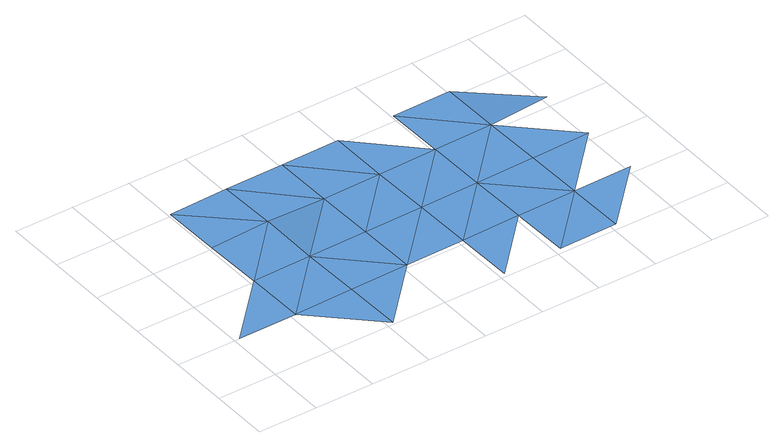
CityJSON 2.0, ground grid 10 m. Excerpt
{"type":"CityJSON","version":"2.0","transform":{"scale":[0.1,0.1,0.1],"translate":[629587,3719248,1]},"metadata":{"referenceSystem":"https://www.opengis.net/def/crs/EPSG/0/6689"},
"CityObjects":{
"waterbody1":{"type":"WaterBody","attributes":{"name":"福岡県津波浸水想定図","class":"1140","function":"2","WaterBodyTsunamiRiskAttribute.description":"1","WaterBodyTsunamiRiskAttribute.rank":"1"},"geometry":[{"type":"MultiSurface","lod":"1","boundaries":[[[0,1,2]],[[3,2,1]],[[4,5,2]],[[1,6,7]],[[3,1,7]],[[2,3,4]],[[6,8,7]],[[7,8,3]],[[3,9,4]],[[4,9,10]],[[3,8,11]],[[3,11,9]],[[10,9,12]],[[11,8,13]],[[13,8,14]],[[9,11,15]],[[15,11,13]],[[16,14,17]],[[12,9,15]],[[14,18,13]],[[12,15,19]],[[13,20,15]],[[18,14,16]],[[20,19,15]],[[13,18,20]],[[21,18,16]],[[22,20,18]],[[22,23,20]],[[24,18,21]],[[22,18,24]],[[21,25,26]],[[27,23,22]],[[22,24,28]]]}]},
"waterbody2":{"type":"WaterBody","attributes":{"name":"福岡県津波浸水想定図","class":"1140","function":"2","WaterBodyTsunamiRiskAttribute.description":"1","WaterBodyTsunamiRiskAttribute.rank":"2"},"geometry":[{"type":"MultiSurface","lod":"1","boundaries":[[[29,5,4]],[[4,10,29]],[[21,16,30]],[[30,25,21]],[[28,24,21]],[[22,31,27]]]}]}
},
"vertices":[
[9,101,6],[109,102,6],[107,202,7],[207,204,6],[205,304,10],[105,302,7],[211,4,6],[209,104,6],[309,106,6],[305,306,6],[203,404,9],[307,206,6],[303,406,8],[407,208,6],[409,108,6],[405,308,6],[509,110,6],[411,8,6],[507,210,6],[403,408,8],[505,310,7],[609,112,6],[605,312,6],[503,410,8],[607,212,6],[611,12,6],[709,114,6],[603,412,7],[707,214,7],
[103,402,8],[511,10,6],[705,314,12]
]}
